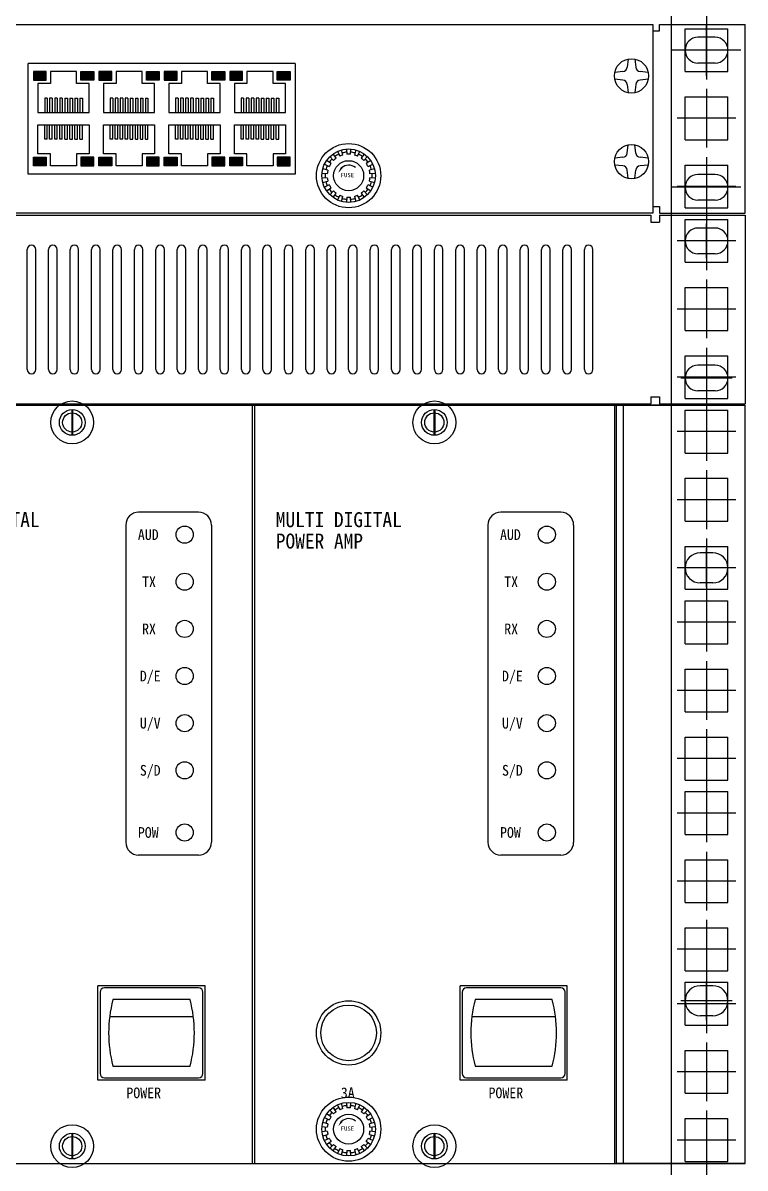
# Model space of a CAD drawing. Header units: millimetres. Extents: x 0 to 841, y 0 to 594.
# Drawn here: x 445.92 to 454.35, y 163.58 to 176.94 of the extents above; entities that cross this region are included whole.
import ezdxf
from ezdxf.enums import TextEntityAlignment as Align

# ---------------------------------------------------------------- set-up
doc = ezdxf.new("R2010")
doc.units = ezdxf.units.MM
doc.header["$LTSCALE"] = 10
doc.layers.add('LINE06', color=9, linetype='Continuous')
doc.styles.add('F1', font='GulimChe.ttf', dxfattribs={"height": 2})
doc.styles.get("Standard").update_dxf_attribs({"font": 'GulimChe.ttf'})

# ---------------------------------------------------------------- blocks, each defined once
blk = doc.blocks.new('FUSE')
for p, q in [((-197.43, 1363.48), (-196.55, 1362.59)), ((-195.94, 1363.11), (-196.66, 1364.13)), ((-195.64, 1364.72), (-195.12, 1363.58)), ((-194.37, 1363.85), (-194.7, 1365.06)), ((-193.54, 1365.26), (-193.44, 1364.02)), ((-192.64, 1364.02), (-192.54, 1365.26)), ((-191.38, 1365.06), (-191.71, 1363.85)), ((-190.96, 1363.58), (-190.44, 1364.72)), ((-189.42, 1364.13), (-190.14, 1363.11)), ((-189.53, 1362.59), (-188.65, 1363.48)), ((-197.88, 1360.29), (-199.09, 1360.61)), ((-198.68, 1361.72), (-197.55, 1361.18)), ((-197.15, 1361.87), (-198.18, 1362.58)), ((-187.89, 1362.58), (-188.92, 1361.87)), ((-188.52, 1361.18), (-187.39, 1361.72)), ((-186.99, 1360.61), (-188.2, 1360.29)), ((-199.26, 1359.62), (-198.02, 1359.51)), ((-198.02, 1358.56), (-199.26, 1358.44)), ((-199.09, 1357.46), (-197.88, 1357.77)), ((-188.2, 1357.77), (-186.99, 1357.46)), ((-188.06, 1359.51), (-186.82, 1359.62)), ((-186.82, 1358.44), (-188.06, 1358.56)), ((-197.55, 1356.89), (-198.68, 1356.35)), ((-198.18, 1355.49), (-197.15, 1356.2)), ((-196.55, 1355.47), (-197.43, 1354.58)), ((-196.66, 1353.94), (-195.94, 1354.96)), ((-190.14, 1354.96), (-189.42, 1353.94)), ((-188.65, 1354.58), (-189.53, 1355.47)), ((-188.92, 1356.2), (-187.89, 1355.49)), ((-187.39, 1356.35), (-188.52, 1356.89)), ((-195.12, 1354.49), (-195.64, 1353.35)), ((-194.7, 1353.01), (-194.37, 1354.21)), ((-193.44, 1354.05), (-193.54, 1352.8)), ((-192.54, 1352.8), (-192.64, 1354.05)), ((-191.71, 1354.21), (-191.38, 1353.01)), ((-190.44, 1353.35), (-190.96, 1354.49))]:
    blk.add_line(p, q)
for radius in [7.5, 6.25, 3.5]:
    blk.add_circle((-193.04, 1359.03), radius)
for radius, start, end in [(5.5, 134.5886, 145.4114), (5, 125.4114, 134.5886), (5.5, 114.5886, 125.4114), (5, 105.4114, 114.5886), (5.5, 94.5886, 105.4114), (5, 85.4114, 94.5886), (5.5, 74.5886, 85.4114), (5, 65.4114, 74.5886), (5.5, 54.5886, 65.4114), (5, 45.4114, 54.5886), (5.5, 34.5886, 45.4114), (5.5, 154.5886, 165.4114), (5, 165.4114, 174.5886), (5, 145.4114, 154.5886), (2.46, 49.7515, 132.9205), (5, 25.4114, 34.5886), (5, 5.4114, 14.5886), (5.5, 14.5886, 25.4114), (5.5, 174.5886, 185.4114), (5.5, 194.5886, 205.4114), (5, 185.4114, 194.5886), (5, 345.4114, 354.5886), (5.5, 334.5886, 345.4114), (5.5, 354.5886, 5.4114), (5.5, 214.5886, 225.4114), (5, 205.4114, 214.5886), (5, 225.4114, 234.5886), (5, 305.4114, 314.5886), (5.5, 314.5886, 325.4114), (5, 325.4114, 334.5886), (5.5, 234.5886, 245.4114), (5, 245.4114, 254.5886), (5.5, 254.5886, 265.4114), (5, 265.4114, 274.5886), (5.5, 274.5886, 285.4114), (5, 285.4114, 294.5886), (5.5, 294.5886, 305.4114)]:
    blk.add_arc((-193.04, 1359.03), radius, start, end)
blk.add_solid([(-194.43, 1360.77), (-194.84, 1361.05), (-195.49, 1359.67)])
at = {"style": 'F1'}
blk.add_text('FUSE', height=1, dxfattribs=at).set_placement((-194.89, 1358.67))
blk = doc.blocks.new('sw-05')
at = {"color": 7}
for p, q in [((-12, 9.5), (-12, -9.5)), ((11, 10.5), (-11, 10.5)), ((12, -9.5), (12, 9.5)), ((9, 7.75), (-9, 7.75)), ((9.77, 3.75), (-9.77, 3.75)), ((-9, -7.75), (9, -7.75)), ((-11, -10.5), (11, -10.5))]:
    blk.add_line(p, q, dxfattribs=at)
for centre, radius, start, end in [((-11, 9.5), 1, 90, 180), ((11, 9.5), 1, 0, 90), ((20.53, 0), 30.53, 165.2952, 194.7048), ((-20.53, 0), 30.53, 345.2952, 14.7048), ((-11, -9.5), 1, 180, 270), ((11, -9.5), 1, 270, 0)]:
    blk.add_arc(centre, radius, start, end, dxfattribs=at)

msp = doc.modelspace()

# ---------------------------------------------------------------- hatches: boundary and pattern name
at = {"layer": 'LINE06'}
for points in [[(446.049, 176.363), (446.049, 176.273), (446.189, 176.273), (446.189, 176.363)], [(446.604, 176.363), (446.604, 176.273), (446.744, 176.273), (446.744, 176.363)], [(446.813, 176.363), (446.813, 176.273), (446.953, 176.273), (446.953, 176.363)], [(447.368, 176.363), (447.368, 176.273), (447.508, 176.273), (447.508, 176.363)], [(447.576, 176.363), (447.576, 176.273), (447.716, 176.273), (447.716, 176.363)], [(448.131, 176.363), (448.131, 176.273), (448.271, 176.273), (448.271, 176.363)], [(448.34, 176.363), (448.34, 176.273), (448.48, 176.273), (448.48, 176.363)], [(448.895, 176.363), (448.895, 176.273), (449.035, 176.273), (449.035, 176.363)], [(446.189, 175.274), (446.189, 175.364), (446.049, 175.364), (446.049, 175.274)], [(446.744, 175.274), (446.744, 175.364), (446.604, 175.364), (446.604, 175.274)], [(446.953, 175.274), (446.953, 175.364), (446.813, 175.364), (446.813, 175.274)], [(447.508, 175.274), (447.508, 175.364), (447.368, 175.364), (447.368, 175.274)], [(447.716, 175.274), (447.716, 175.364), (447.576, 175.364), (447.576, 175.274)], [(448.271, 175.274), (448.271, 175.364), (448.131, 175.364), (448.131, 175.274)], [(448.48, 175.274), (448.48, 175.364), (448.34, 175.364), (448.34, 175.274)], [(449.035, 175.274), (449.035, 175.364), (448.895, 175.364), (448.895, 175.274)]]:
    msp.add_hatch(color=256, dxfattribs=at).paths.add_polyline_path(points)

# ---------------------------------------------------------------- linework, layer by layer
at = {"color": 7, "lineweight": 30}
for p, q in [((447.972, 171.228), (447.272, 171.228)), ((452.197, 171.228), (451.497, 171.228)), ((448.122, 171.078), (448.122, 167.378)), ((452.347, 171.078), (452.347, 167.378)), ((447.972, 167.228), (447.272, 167.228)), ((452.197, 167.228), (451.497, 167.228))]:
    msp.add_line(p, q, dxfattribs=at)
at = {"color": 7}
for p, q in [((447.122, 171.078), (447.122, 167.378)), ((451.347, 171.078), (451.347, 167.378))]:
    msp.add_line(p, q, dxfattribs=at)
for centre, start, end in [((447.272, 171.078), 90, 180), ((451.497, 171.078), 90, 180), ((447.272, 167.378), 180, 270), ((451.497, 167.378), 180, 270)]:
    msp.add_arc(centre, 0.15, start, end, dxfattribs=at)
at = {"color": 7, "lineweight": 30}
for centre, start, end in [((447.972, 171.078), 0, 90), ((452.197, 171.078), 0, 90), ((447.972, 167.378), 270, 0), ((452.197, 167.378), 270, 0)]:
    msp.add_arc(centre, 0.15, start, end, dxfattribs=at)
at = {"layer": 'LINE06'}
for p, q in [((453.489, 130.211), (453.489, 223.661)), ((453.897, 177.596), (453.897, 176.911)), ((453.347, 176.918), (454.347, 176.918)), ((453.347, 176.843), (453.347, 176.918)), ((453.897, 176.961), (453.897, 176.276)), ((453.897, 176.318), (453.897, 176.918)), ((454.347, 174.718), (454.347, 176.918)), ((453.272, 176.843), (453.347, 176.843)), ((453.647, 176.368), (453.647, 176.868)), ((453.647, 176.868), (454.147, 176.868)), ((453.997, 176.768), (453.797, 176.768)), ((454.147, 176.368), (454.147, 176.868)), ((452.982, 176.512), (452.972, 176.418)), ((453.062, 176.512), (453.072, 176.418)), ((454.297, 176.618), (453.497, 176.618)), ((454.239, 176.618), (453.555, 176.618)), ((449.099, 176.463), (445.985, 176.463)), ((445.985, 175.173), (445.985, 176.463)), ((446.044, 176.368), (446.044, 176.268)), ((446.194, 176.368), (446.044, 176.368)), ((446.049, 176.363), (446.049, 176.273)), ((446.189, 176.363), (446.049, 176.363)), ((446.189, 176.273), (446.189, 176.363)), ((446.194, 176.268), (446.194, 176.368)), ((446.549, 176.368), (446.244, 176.368)), ((446.244, 176.368), (446.244, 176.229)), ((446.549, 176.229), (446.549, 176.368)), ((446.599, 176.368), (446.749, 176.368)), ((446.599, 176.268), (446.599, 176.368)), ((446.604, 176.363), (446.744, 176.363)), ((446.604, 176.273), (446.604, 176.363)), ((446.744, 176.363), (446.744, 176.273)), ((446.749, 176.368), (446.749, 176.268)), ((446.808, 176.368), (446.808, 176.268)), ((446.958, 176.368), (446.808, 176.368)), ((446.813, 176.363), (446.813, 176.273)), ((446.953, 176.363), (446.813, 176.363)), ((446.953, 176.273), (446.953, 176.363)), ((446.958, 176.268), (446.958, 176.368)), ((447.313, 176.368), (447.008, 176.368)), ((447.008, 176.368), (447.008, 176.229)), ((447.313, 176.229), (447.313, 176.368)), ((447.363, 176.368), (447.513, 176.368)), ((447.363, 176.268), (447.363, 176.368)), ((447.368, 176.363), (447.508, 176.363)), ((447.368, 176.273), (447.368, 176.363)), ((447.508, 176.363), (447.508, 176.273)), ((447.513, 176.368), (447.513, 176.268)), ((447.571, 176.368), (447.571, 176.268)), ((447.721, 176.368), (447.571, 176.368)), ((447.576, 176.363), (447.576, 176.273)), ((447.716, 176.363), (447.576, 176.363)), ((447.716, 176.273), (447.716, 176.363)), ((447.721, 176.268), (447.721, 176.368)), ((448.076, 176.368), (447.771, 176.368)), ((447.771, 176.368), (447.771, 176.229)), ((448.076, 176.229), (448.076, 176.368)), ((448.126, 176.368), (448.276, 176.368)), ((448.126, 176.268), (448.126, 176.368)), ((448.131, 176.363), (448.271, 176.363)), ((448.131, 176.273), (448.131, 176.363)), ((448.271, 176.363), (448.271, 176.273)), ((448.276, 176.368), (448.276, 176.268)), ((448.335, 176.368), (448.335, 176.268)), ((448.485, 176.368), (448.335, 176.368)), ((448.34, 176.363), (448.34, 176.273)), ((448.48, 176.363), (448.34, 176.363)), ((448.48, 176.273), (448.48, 176.363)), ((448.485, 176.268), (448.485, 176.368)), ((448.84, 176.368), (448.535, 176.368)), ((448.535, 176.368), (448.535, 176.229)), ((448.84, 176.229), (448.84, 176.368)), ((448.89, 176.368), (449.04, 176.368)), ((448.89, 176.268), (448.89, 176.368)), ((448.895, 176.363), (449.035, 176.363)), ((448.895, 176.273), (448.895, 176.363)), ((449.035, 176.363), (449.035, 176.273)), ((449.04, 176.368), (449.04, 176.268)), ((449.099, 176.463), (449.099, 175.173)), ((452.922, 176.368), (452.828, 176.358)), ((453.216, 176.358), (453.122, 176.368)), ((453.647, 176.368), (454.147, 176.368)), ((453.997, 176.468), (453.797, 176.468)), ((446.044, 176.268), (446.194, 176.268)), ((446.049, 176.273), (446.189, 176.273)), ((446.098, 176.229), (446.098, 175.889)), ((446.244, 176.229), (446.098, 176.229)), ((446.694, 176.229), (446.549, 176.229)), ((446.749, 176.268), (446.599, 176.268)), ((446.744, 176.273), (446.604, 176.273)), ((446.694, 175.889), (446.694, 176.229)), ((446.808, 176.268), (446.958, 176.268)), ((446.813, 176.273), (446.953, 176.273)), ((446.862, 176.229), (446.862, 175.889)), ((447.008, 176.229), (446.862, 176.229)), ((447.458, 176.229), (447.313, 176.229)), ((447.513, 176.268), (447.363, 176.268)), ((447.508, 176.273), (447.368, 176.273)), ((447.458, 175.889), (447.458, 176.229)), ((447.571, 176.268), (447.721, 176.268)), ((447.576, 176.273), (447.716, 176.273)), ((447.626, 176.229), (447.626, 175.889)), ((447.771, 176.229), (447.626, 176.229)), ((448.222, 176.229), (448.076, 176.229)), ((448.276, 176.268), (448.126, 176.268)), ((448.271, 176.273), (448.131, 176.273)), ((448.222, 175.889), (448.222, 176.229)), ((448.335, 176.268), (448.485, 176.268)), ((448.34, 176.273), (448.48, 176.273)), ((448.39, 176.229), (448.39, 175.889)), ((448.535, 176.229), (448.39, 176.229)), ((448.986, 176.229), (448.84, 176.229)), ((449.04, 176.268), (448.89, 176.268)), ((449.035, 176.273), (448.895, 176.273)), ((448.986, 175.889), (448.986, 176.229)), ((452.922, 176.268), (452.828, 176.278)), ((453.216, 176.278), (453.122, 176.268)), ((452.972, 176.218), (452.982, 176.125)), ((453.072, 176.218), (453.062, 176.125)), ((453.897, 176.166), (453.897, 175.481)), ((446.206, 176.059), (446.176, 176.059)), ((446.176, 176.059), (446.176, 175.889)), ((446.206, 176.059), (446.206, 175.889)), ((446.234, 176.059), (446.234, 175.889)), ((446.264, 176.059), (446.234, 176.059)), ((446.264, 176.059), (446.264, 175.889)), ((446.293, 176.059), (446.293, 175.889)), ((446.323, 176.059), (446.293, 176.059)), ((446.323, 176.059), (446.323, 175.889)), ((446.351, 176.059), (446.351, 175.889)), ((446.381, 176.059), (446.351, 176.059)), ((446.381, 176.059), (446.381, 175.889)), ((446.411, 176.059), (446.441, 176.059)), ((446.411, 176.059), (446.411, 175.889)), ((446.441, 176.059), (446.441, 175.889)), ((446.47, 176.059), (446.47, 175.889)), ((446.47, 176.059), (446.5, 176.059)), ((446.5, 176.059), (446.5, 175.889)), ((446.528, 176.059), (446.528, 175.889)), ((446.528, 176.059), (446.558, 176.059)), ((446.558, 176.059), (446.558, 175.889)), ((446.587, 176.059), (446.617, 176.059)), ((446.587, 176.059), (446.587, 175.889)), ((446.617, 176.059), (446.617, 175.889)), ((446.97, 176.059), (446.94, 176.059)), ((446.94, 176.059), (446.94, 175.889)), ((446.97, 176.059), (446.97, 175.889)), ((446.998, 176.059), (446.998, 175.889)), ((447.028, 176.059), (446.998, 176.059)), ((447.028, 176.059), (447.028, 175.889)), ((447.057, 176.059), (447.057, 175.889)), ((447.087, 176.059), (447.057, 176.059)), ((447.087, 176.059), (447.087, 175.889)), ((447.115, 176.059), (447.115, 175.889)), ((447.145, 176.059), (447.115, 176.059)), ((447.145, 176.059), (447.145, 175.889)), ((447.175, 176.059), (447.205, 176.059)), ((447.175, 176.059), (447.175, 175.889)), ((447.205, 176.059), (447.205, 175.889)), ((447.234, 176.059), (447.234, 175.889)), ((447.234, 176.059), (447.264, 176.059)), ((447.264, 176.059), (447.264, 175.889)), ((447.292, 176.059), (447.292, 175.889)), ((447.292, 176.059), (447.322, 176.059)), ((447.322, 176.059), (447.322, 175.889)), ((447.351, 176.059), (447.381, 176.059)), ((447.351, 176.059), (447.351, 175.889)), ((447.381, 176.059), (447.381, 175.889)), ((447.733, 176.059), (447.703, 176.059)), ((447.703, 176.059), (447.703, 175.889)), ((447.733, 176.059), (447.733, 175.889)), ((447.762, 176.059), (447.762, 175.889)), ((447.792, 176.059), (447.762, 176.059)), ((447.792, 176.059), (447.792, 175.889)), ((447.82, 176.059), (447.82, 175.889)), ((447.85, 176.059), (447.82, 176.059)), ((447.85, 176.059), (447.85, 175.889)), ((447.879, 176.059), (447.879, 175.889)), ((447.909, 176.059), (447.879, 176.059)), ((447.909, 176.059), (447.909, 175.889)), ((447.939, 176.059), (447.969, 176.059)), ((447.939, 176.059), (447.939, 175.889)), ((447.969, 176.059), (447.969, 175.889)), ((447.997, 176.059), (447.997, 175.889)), ((447.997, 176.059), (448.027, 176.059)), ((448.027, 176.059), (448.027, 175.889)), ((448.056, 176.059), (448.056, 175.889)), ((448.056, 176.059), (448.086, 176.059)), ((448.086, 176.059), (448.086, 175.889)), ((448.114, 176.059), (448.144, 176.059)), ((448.114, 176.059), (448.114, 175.889)), ((448.144, 176.059), (448.144, 175.889)), ((448.497, 176.059), (448.467, 176.059)), ((448.467, 176.059), (448.467, 175.889)), ((448.497, 176.059), (448.497, 175.889)), ((448.526, 176.059), (448.526, 175.889)), ((448.556, 176.059), (448.526, 176.059)), ((448.556, 176.059), (448.556, 175.889)), ((448.584, 176.059), (448.584, 175.889)), ((448.614, 176.059), (448.584, 176.059)), ((448.614, 176.059), (448.614, 175.889)), ((448.643, 176.059), (448.643, 175.889)), ((448.673, 176.059), (448.643, 176.059)), ((448.673, 176.059), (448.673, 175.889)), ((448.703, 176.059), (448.733, 176.059)), ((448.703, 176.059), (448.703, 175.889)), ((448.733, 176.059), (448.733, 175.889)), ((448.761, 176.059), (448.761, 175.889)), ((448.761, 176.059), (448.791, 176.059)), ((448.791, 176.059), (448.791, 175.889)), ((448.82, 176.059), (448.82, 175.889)), ((448.82, 176.059), (448.85, 176.059)), ((448.85, 176.059), (448.85, 175.889)), ((448.878, 176.059), (448.908, 176.059)), ((448.878, 176.059), (448.878, 175.889)), ((448.908, 176.059), (448.908, 175.889)), ((453.647, 175.573), (453.647, 176.073)), ((453.647, 176.073), (454.147, 176.073)), ((454.147, 175.573), (454.147, 176.073)), ((446.098, 175.889), (446.694, 175.889)), ((446.862, 175.889), (447.458, 175.889)), ((447.626, 175.889), (448.222, 175.889)), ((448.39, 175.889), (448.986, 175.889)), ((446.098, 175.748), (446.694, 175.748)), ((446.098, 175.407), (446.098, 175.748)), ((446.176, 175.578), (446.176, 175.748)), ((446.206, 175.578), (446.206, 175.748)), ((446.234, 175.578), (446.234, 175.748)), ((446.264, 175.578), (446.264, 175.748)), ((446.293, 175.578), (446.293, 175.748)), ((446.323, 175.578), (446.323, 175.748)), ((446.351, 175.578), (446.351, 175.748)), ((446.381, 175.578), (446.381, 175.748)), ((446.411, 175.578), (446.411, 175.748)), ((446.441, 175.578), (446.441, 175.748)), ((446.47, 175.578), (446.47, 175.748)), ((446.5, 175.578), (446.5, 175.748)), ((446.528, 175.578), (446.528, 175.748)), ((446.558, 175.578), (446.558, 175.748)), ((446.587, 175.578), (446.587, 175.748)), ((446.617, 175.578), (446.617, 175.748)), ((446.694, 175.748), (446.694, 175.407)), ((446.862, 175.748), (447.458, 175.748)), ((446.862, 175.407), (446.862, 175.748)), ((446.94, 175.578), (446.94, 175.748)), ((446.97, 175.578), (446.97, 175.748)), ((446.998, 175.578), (446.998, 175.748)), ((447.028, 175.578), (447.028, 175.748)), ((447.057, 175.578), (447.057, 175.748)), ((447.087, 175.578), (447.087, 175.748)), ((447.115, 175.578), (447.115, 175.748)), ((447.145, 175.578), (447.145, 175.748)), ((447.175, 175.578), (447.175, 175.748)), ((447.205, 175.578), (447.205, 175.748)), ((447.234, 175.578), (447.234, 175.748)), ((447.264, 175.578), (447.264, 175.748)), ((447.292, 175.578), (447.292, 175.748)), ((447.322, 175.578), (447.322, 175.748)), ((447.351, 175.578), (447.351, 175.748)), ((447.381, 175.578), (447.381, 175.748)), ((447.458, 175.748), (447.458, 175.407)), ((447.626, 175.748), (448.222, 175.748)), ((447.626, 175.407), (447.626, 175.748)), ((447.703, 175.578), (447.703, 175.748)), ((447.733, 175.578), (447.733, 175.748)), ((447.762, 175.578), (447.762, 175.748)), ((447.792, 175.578), (447.792, 175.748)), ((447.82, 175.578), (447.82, 175.748)), ((447.85, 175.578), (447.85, 175.748)), ((447.879, 175.578), (447.879, 175.748)), ((447.909, 175.578), (447.909, 175.748)), ((447.939, 175.578), (447.939, 175.748)), ((447.969, 175.578), (447.969, 175.748)), ((447.997, 175.578), (447.997, 175.748)), ((448.027, 175.578), (448.027, 175.748)), ((448.056, 175.578), (448.056, 175.748)), ((448.086, 175.578), (448.086, 175.748)), ((448.114, 175.578), (448.114, 175.748)), ((448.144, 175.578), (448.144, 175.748)), ((448.222, 175.748), (448.222, 175.407)), ((448.39, 175.748), (448.986, 175.748)), ((448.39, 175.407), (448.39, 175.748)), ((448.467, 175.578), (448.467, 175.748)), ((448.497, 175.578), (448.497, 175.748)), ((448.526, 175.578), (448.526, 175.748)), ((448.556, 175.578), (448.556, 175.748)), ((448.584, 175.578), (448.584, 175.748)), ((448.614, 175.578), (448.614, 175.748)), ((448.643, 175.578), (448.643, 175.748)), ((448.673, 175.578), (448.673, 175.748)), ((448.703, 175.578), (448.703, 175.748)), ((448.733, 175.578), (448.733, 175.748)), ((448.761, 175.578), (448.761, 175.748)), ((448.791, 175.578), (448.791, 175.748)), ((448.82, 175.578), (448.82, 175.748)), ((448.85, 175.578), (448.85, 175.748)), ((448.878, 175.578), (448.878, 175.748)), ((448.908, 175.578), (448.908, 175.748)), ((448.986, 175.748), (448.986, 175.407)), ((454.239, 175.823), (453.555, 175.823)), ((446.206, 175.578), (446.176, 175.578)), ((446.264, 175.578), (446.234, 175.578)), ((446.323, 175.578), (446.293, 175.578)), ((446.381, 175.578), (446.351, 175.578)), ((446.411, 175.578), (446.441, 175.578)), ((446.47, 175.578), (446.5, 175.578)), ((446.528, 175.578), (446.558, 175.578)), ((446.587, 175.578), (446.617, 175.578)), ((446.97, 175.578), (446.94, 175.578)), ((447.028, 175.578), (446.998, 175.578)), ((447.087, 175.578), (447.057, 175.578)), ((447.145, 175.578), (447.115, 175.578)), ((447.175, 175.578), (447.205, 175.578)), ((447.234, 175.578), (447.264, 175.578)), ((447.292, 175.578), (447.322, 175.578)), ((447.351, 175.578), (447.381, 175.578)), ((447.733, 175.578), (447.703, 175.578)), ((447.792, 175.578), (447.762, 175.578)), ((447.85, 175.578), (447.82, 175.578)), ((447.909, 175.578), (447.879, 175.578)), ((447.939, 175.578), (447.969, 175.578)), ((447.997, 175.578), (448.027, 175.578)), ((448.056, 175.578), (448.086, 175.578)), ((448.114, 175.578), (448.144, 175.578)), ((448.497, 175.578), (448.467, 175.578)), ((448.556, 175.578), (448.526, 175.578)), ((448.614, 175.578), (448.584, 175.578)), ((448.673, 175.578), (448.643, 175.578)), ((448.703, 175.578), (448.733, 175.578)), ((448.761, 175.578), (448.791, 175.578)), ((448.82, 175.578), (448.85, 175.578)), ((448.878, 175.578), (448.908, 175.578)), ((453.647, 175.573), (454.147, 175.573)), ((452.972, 175.418), (452.982, 175.512)), ((453.072, 175.418), (453.062, 175.512)), ((446.044, 175.269), (446.044, 175.369)), ((446.044, 175.369), (446.194, 175.369)), ((446.049, 175.274), (446.049, 175.364)), ((446.049, 175.364), (446.189, 175.364)), ((446.244, 175.407), (446.098, 175.407)), ((446.189, 175.364), (446.189, 175.274)), ((446.194, 175.369), (446.194, 175.269)), ((446.244, 175.269), (446.244, 175.407)), ((446.694, 175.407), (446.549, 175.407)), ((446.549, 175.407), (446.549, 175.269)), ((446.599, 175.369), (446.599, 175.269)), ((446.749, 175.369), (446.599, 175.369)), ((446.604, 175.364), (446.604, 175.274)), ((446.744, 175.364), (446.604, 175.364)), ((446.744, 175.274), (446.744, 175.364)), ((446.749, 175.269), (446.749, 175.369)), ((446.808, 175.269), (446.808, 175.369)), ((446.808, 175.369), (446.958, 175.369)), ((446.813, 175.274), (446.813, 175.364)), ((446.813, 175.364), (446.953, 175.364)), ((447.008, 175.407), (446.862, 175.407)), ((446.953, 175.364), (446.953, 175.274)), ((446.958, 175.369), (446.958, 175.269)), ((447.008, 175.269), (447.008, 175.407)), ((447.458, 175.407), (447.313, 175.407)), ((447.313, 175.407), (447.313, 175.269)), ((447.363, 175.369), (447.363, 175.269)), ((447.513, 175.369), (447.363, 175.369)), ((447.368, 175.364), (447.368, 175.274)), ((447.508, 175.364), (447.368, 175.364)), ((447.508, 175.274), (447.508, 175.364)), ((447.513, 175.269), (447.513, 175.369)), ((447.571, 175.269), (447.571, 175.369)), ((447.571, 175.369), (447.721, 175.369)), ((447.576, 175.274), (447.576, 175.364)), ((447.576, 175.364), (447.716, 175.364)), ((447.771, 175.407), (447.626, 175.407)), ((447.716, 175.364), (447.716, 175.274)), ((447.721, 175.369), (447.721, 175.269)), ((447.771, 175.269), (447.771, 175.407)), ((448.222, 175.407), (448.076, 175.407)), ((448.076, 175.407), (448.076, 175.269)), ((448.126, 175.369), (448.126, 175.269)), ((448.276, 175.369), (448.126, 175.369)), ((448.131, 175.364), (448.131, 175.274)), ((448.271, 175.364), (448.131, 175.364)), ((448.271, 175.274), (448.271, 175.364)), ((448.276, 175.269), (448.276, 175.369)), ((448.335, 175.269), (448.335, 175.369)), ((448.335, 175.369), (448.485, 175.369)), ((448.34, 175.274), (448.34, 175.364)), ((448.34, 175.364), (448.48, 175.364)), ((448.535, 175.407), (448.39, 175.407)), ((448.48, 175.364), (448.48, 175.274)), ((448.485, 175.369), (448.485, 175.269)), ((448.535, 175.269), (448.535, 175.407)), ((448.986, 175.407), (448.84, 175.407)), ((448.84, 175.407), (448.84, 175.269)), ((448.89, 175.369), (448.89, 175.269)), ((449.04, 175.369), (448.89, 175.369)), ((448.895, 175.364), (448.895, 175.274)), ((449.035, 175.364), (448.895, 175.364)), ((449.035, 175.274), (449.035, 175.364)), ((449.04, 175.269), (449.04, 175.369)), ((452.922, 175.368), (452.828, 175.358)), ((453.216, 175.358), (453.122, 175.368)), ((453.897, 175.371), (453.897, 174.686)), ((453.897, 175.318), (453.897, 174.718)), ((449.099, 175.173), (445.985, 175.173)), ((446.194, 175.269), (446.044, 175.269)), ((446.189, 175.274), (446.049, 175.274)), ((446.549, 175.269), (446.244, 175.269)), ((446.599, 175.269), (446.749, 175.269)), ((446.604, 175.274), (446.744, 175.274)), ((446.958, 175.269), (446.808, 175.269)), ((446.953, 175.274), (446.813, 175.274)), ((447.313, 175.269), (447.008, 175.269)), ((447.363, 175.269), (447.513, 175.269)), ((447.368, 175.274), (447.508, 175.274)), ((447.721, 175.269), (447.571, 175.269)), ((447.716, 175.274), (447.576, 175.274)), ((448.076, 175.269), (447.771, 175.269)), ((448.126, 175.269), (448.276, 175.269)), ((448.131, 175.274), (448.271, 175.274)), ((448.485, 175.269), (448.335, 175.269)), ((448.48, 175.274), (448.34, 175.274)), ((448.84, 175.269), (448.535, 175.269)), ((448.89, 175.269), (449.04, 175.269)), ((448.895, 175.274), (449.035, 175.274)), ((452.922, 175.268), (452.828, 175.278)), ((452.982, 175.125), (452.972, 175.218)), ((453.062, 175.125), (453.072, 175.218)), ((453.216, 175.278), (453.122, 175.268)), ((453.647, 174.778), (453.647, 175.278)), ((453.647, 175.278), (454.147, 175.278)), ((453.997, 175.168), (453.797, 175.168)), ((454.147, 174.778), (454.147, 175.278)), ((454.239, 175.028), (453.555, 175.028)), ((454.297, 175.018), (453.497, 175.018)), ((453.272, 174.793), (453.347, 174.793)), ((453.347, 174.793), (453.347, 174.718)), ((453.647, 174.778), (454.147, 174.778)), ((453.997, 174.868), (453.797, 174.868)), ((431.297, 174.693), (453.247, 174.693)), ((453.247, 174.693), (453.247, 174.613)), ((453.347, 174.718), (454.347, 174.718)), ((453.347, 174.693), (453.347, 174.613)), ((453.347, 174.693), (454.347, 174.693)), ((453.647, 174.143), (453.647, 174.643)), ((453.647, 174.643), (454.147, 174.643)), ((453.897, 174.736), (453.897, 174.051)), ((454.147, 174.143), (454.147, 174.643)), ((454.347, 174.693), (454.347, 172.493)), ((453.247, 174.613), (453.347, 174.613)), ((453.997, 174.543), (453.797, 174.543)), ((453.897, 174.193), (453.897, 174.593)), ((454.239, 174.393), (453.555, 174.393)), ((454.197, 174.393), (453.597, 174.393)), ((445.972, 172.893), (445.972, 174.293)), ((446.072, 172.893), (446.072, 174.293)), ((446.222, 172.893), (446.222, 174.293)), ((446.322, 172.893), (446.322, 174.293)), ((446.472, 172.893), (446.472, 174.293)), ((446.572, 172.893), (446.572, 174.293)), ((446.722, 172.893), (446.722, 174.293)), ((446.822, 172.893), (446.822, 174.293)), ((446.972, 172.893), (446.972, 174.293)), ((447.072, 172.893), (447.072, 174.293)), ((447.222, 172.893), (447.222, 174.293)), ((447.322, 172.893), (447.322, 174.293)), ((447.472, 172.893), (447.472, 174.293)), ((447.572, 172.893), (447.572, 174.293)), ((447.722, 172.893), (447.722, 174.293)), ((447.822, 172.893), (447.822, 174.293)), ((447.972, 172.893), (447.972, 174.293)), ((448.072, 172.893), (448.072, 174.293)), ((448.222, 172.893), (448.222, 174.293)), ((448.322, 172.893), (448.322, 174.293)), ((448.472, 172.893), (448.472, 174.293)), ((448.572, 172.893), (448.572, 174.293)), ((448.722, 172.893), (448.722, 174.293)), ((448.822, 172.893), (448.822, 174.293)), ((448.972, 172.893), (448.972, 174.293)), ((449.072, 172.893), (449.072, 174.293)), ((449.222, 172.893), (449.222, 174.293)), ((449.322, 172.893), (449.322, 174.293)), ((449.472, 172.893), (449.472, 174.293)), ((449.572, 172.893), (449.572, 174.293)), ((449.722, 172.893), (449.722, 174.293)), ((449.822, 172.893), (449.822, 174.293)), ((449.972, 172.893), (449.972, 174.293)), ((450.072, 172.893), (450.072, 174.293)), ((450.222, 172.893), (450.222, 174.293)), ((450.322, 172.893), (450.322, 174.293)), ((450.472, 172.893), (450.472, 174.293)), ((450.572, 172.893), (450.572, 174.293)), ((450.722, 172.893), (450.722, 174.293)), ((450.822, 172.893), (450.822, 174.293)), ((450.972, 172.893), (450.972, 174.293)), ((451.072, 172.893), (451.072, 174.293)), ((451.222, 172.893), (451.222, 174.293)), ((451.322, 172.893), (451.322, 174.293)), ((451.472, 172.893), (451.472, 174.293)), ((451.572, 172.893), (451.572, 174.293)), ((451.722, 172.893), (451.722, 174.293)), ((451.822, 172.893), (451.822, 174.293)), ((451.972, 172.893), (451.972, 174.293)), ((452.072, 172.893), (452.072, 174.293)), ((452.222, 172.893), (452.222, 174.293)), ((452.322, 172.893), (452.322, 174.293)), ((452.472, 172.893), (452.472, 174.293)), ((452.572, 172.893), (452.572, 174.293)), ((453.997, 174.243), (453.797, 174.243)), ((453.647, 174.143), (454.147, 174.143)), ((453.647, 173.348), (453.647, 173.848)), ((453.647, 173.848), (454.147, 173.848)), ((453.897, 173.941), (453.897, 173.256)), ((454.147, 173.348), (454.147, 173.848)), ((454.239, 173.598), (453.555, 173.598)), ((453.647, 173.348), (454.147, 173.348)), ((453.647, 172.553), (453.647, 173.053)), ((453.647, 173.053), (454.147, 173.053)), ((453.897, 173.146), (453.897, 172.461)), ((454.147, 172.553), (454.147, 173.053)), ((453.997, 172.943), (453.797, 172.943)), ((453.897, 172.993), (453.897, 172.593)), ((454.239, 172.803), (453.555, 172.803)), ((454.197, 172.793), (453.597, 172.793)), ((453.997, 172.643), (453.797, 172.643)), ((431.297, 172.493), (453.247, 172.493)), ((453.247, 172.573), (453.247, 172.493)), ((453.247, 172.573), (453.347, 172.573)), ((453.347, 172.573), (453.347, 172.493)), ((453.347, 172.493), (454.347, 172.493)), ((453.647, 172.553), (454.147, 172.553)), ((453.897, 172.511), (453.897, 171.826)), ((430.197, 172.478), (454.347, 172.478)), ((444.397, 172.478), (448.597, 172.478)), ((444.397, 172.478), (448.597, 172.478)), ((446.492, 172.425), (446.492, 172.125)), ((446.497, 172.478), (448.597, 172.478)), ((446.497, 172.478), (448.597, 172.478)), ((446.502, 172.425), (446.502, 172.125)), ((448.597, 172.478), (448.597, 163.628)), ((448.597, 172.478), (448.597, 163.628)), ((448.622, 172.478), (452.822, 172.478)), ((448.622, 172.478), (448.622, 163.628)), ((448.622, 172.478), (452.822, 172.478)), ((448.622, 172.478), (448.622, 163.628)), ((450.717, 172.425), (450.717, 172.125)), ((450.722, 172.478), (452.822, 172.478)), ((450.722, 172.478), (452.822, 172.478)), ((450.727, 172.425), (450.727, 172.125)), ((452.822, 172.478), (452.822, 163.628)), ((452.822, 172.478), (452.822, 163.628)), ((452.847, 163.628), (452.847, 172.478)), ((454.347, 172.478), (452.847, 172.478)), ((452.927, 163.628), (452.927, 172.478)), ((453.647, 171.918), (453.647, 172.418)), ((453.647, 172.418), (454.147, 172.418)), ((454.147, 171.918), (454.147, 172.418)), ((454.347, 163.628), (454.347, 172.478)), ((454.239, 172.168), (453.555, 172.168)), ((453.647, 171.918), (454.147, 171.918)), ((453.897, 171.716), (453.897, 171.031)), ((453.647, 171.123), (453.647, 171.623)), ((453.647, 171.623), (454.147, 171.623)), ((454.147, 171.123), (454.147, 171.623)), ((454.239, 171.373), (453.555, 171.373)), ((453.647, 171.123), (454.147, 171.123)), ((453.897, 170.921), (453.897, 170.236)), ((453.647, 170.328), (453.647, 170.828)), ((453.647, 170.828), (454.147, 170.828)), ((453.972, 170.753), (453.822, 170.753)), ((453.897, 170.353), (453.897, 170.803)), ((454.147, 170.328), (454.147, 170.828)), ((454.239, 170.578), (453.555, 170.578)), ((454.197, 170.578), (453.597, 170.578)), ((453.972, 170.403), (453.822, 170.403)), ((453.647, 170.328), (454.147, 170.328)), ((453.897, 170.286), (453.897, 169.601)), ((453.647, 169.693), (453.647, 170.193)), ((453.647, 170.193), (454.147, 170.193)), ((454.147, 169.693), (454.147, 170.193)), ((454.239, 169.943), (453.555, 169.943)), ((453.647, 169.693), (454.147, 169.693)), ((453.897, 169.491), (453.897, 168.806)), ((453.647, 168.898), (453.647, 169.398)), ((453.647, 169.398), (454.147, 169.398)), ((454.147, 168.898), (454.147, 169.398)), ((454.239, 169.148), (453.555, 169.148)), ((453.647, 168.898), (454.147, 168.898)), ((453.897, 168.696), (453.897, 168.011)), ((453.647, 168.103), (453.647, 168.603)), ((453.647, 168.603), (454.147, 168.603)), ((454.147, 168.103), (454.147, 168.603)), ((454.239, 168.353), (453.555, 168.353)), ((453.647, 168.103), (454.147, 168.103)), ((453.647, 167.468), (453.647, 167.968)), ((453.647, 167.968), (454.147, 167.968)), ((453.897, 168.061), (453.897, 167.376)), ((454.147, 167.468), (454.147, 167.968)), ((454.239, 167.718), (453.555, 167.718)), ((453.647, 167.468), (454.147, 167.468)), ((453.647, 166.673), (453.647, 167.173)), ((453.647, 167.173), (454.147, 167.173)), ((453.897, 167.266), (453.897, 166.581)), ((454.147, 166.673), (454.147, 167.173)), ((454.239, 166.923), (453.555, 166.923)), ((453.647, 166.673), (454.147, 166.673)), ((453.647, 165.878), (453.647, 166.378)), ((453.647, 166.378), (454.147, 166.378)), ((453.897, 166.471), (453.897, 165.786)), ((454.147, 165.878), (454.147, 166.378)), ((454.239, 166.128), (453.555, 166.128)), ((453.647, 165.878), (454.147, 165.878)), ((453.897, 165.836), (453.897, 165.151)), ((448.047, 165.703), (446.797, 165.703)), ((446.797, 164.603), (446.797, 165.703)), ((448.047, 165.703), (446.797, 165.703)), ((446.797, 164.603), (446.797, 165.703)), ((448.047, 165.703), (446.797, 165.703)), ((446.797, 164.603), (446.797, 165.703)), ((448.047, 165.703), (446.797, 165.703)), ((446.797, 164.603), (446.797, 165.703)), ((448.047, 164.603), (448.047, 165.703)), ((448.047, 164.603), (448.047, 165.703)), ((448.047, 164.603), (448.047, 165.703)), ((448.047, 164.603), (448.047, 165.703)), ((452.272, 165.703), (451.022, 165.703)), ((451.022, 164.603), (451.022, 165.703)), ((452.272, 165.703), (451.022, 165.703)), ((451.022, 164.603), (451.022, 165.703)), ((452.272, 165.703), (451.022, 165.703)), ((451.022, 164.603), (451.022, 165.703)), ((452.272, 165.703), (451.022, 165.703)), ((451.022, 164.603), (451.022, 165.703)), ((452.272, 164.603), (452.272, 165.703)), ((452.272, 164.603), (452.272, 165.703)), ((452.272, 164.603), (452.272, 165.703)), ((452.272, 164.603), (452.272, 165.703)), ((453.647, 165.243), (453.647, 165.743)), ((453.647, 165.743), (454.147, 165.743)), ((453.972, 165.703), (453.822, 165.703)), ((453.897, 165.303), (453.897, 165.753)), ((454.147, 165.243), (454.147, 165.743)), ((454.239, 165.493), (453.555, 165.493)), ((454.197, 165.528), (453.597, 165.528)), ((453.972, 165.353), (453.822, 165.353)), ((453.647, 165.243), (454.147, 165.243)), ((453.897, 165.041), (453.897, 164.356)), ((453.647, 164.448), (453.647, 164.948)), ((453.647, 164.948), (454.147, 164.948)), ((454.147, 164.448), (454.147, 164.948)), ((448.047, 164.603), (446.797, 164.603)), ((448.047, 164.603), (446.797, 164.603)), ((448.047, 164.603), (446.797, 164.603)), ((448.047, 164.603), (446.797, 164.603)), ((452.272, 164.603), (451.022, 164.603)), ((452.272, 164.603), (451.022, 164.603)), ((452.272, 164.603), (451.022, 164.603)), ((452.272, 164.603), (451.022, 164.603)), ((454.239, 164.698), (453.555, 164.698)), ((453.647, 164.448), (454.147, 164.448)), ((453.897, 164.246), (453.897, 163.561)), ((453.647, 163.653), (453.647, 164.153)), ((453.647, 164.153), (454.147, 164.153)), ((454.147, 163.653), (454.147, 164.153)), ((446.492, 163.982), (446.492, 163.682)), ((446.502, 163.982), (446.502, 163.682)), ((450.717, 163.982), (450.717, 163.682)), ((450.727, 163.982), (450.727, 163.682)), ((454.239, 163.903), (453.555, 163.903)), ((430.197, 163.628), (454.347, 163.628)), ((444.397, 163.628), (448.597, 163.628)), ((444.397, 163.628), (448.597, 163.628)), ((448.622, 163.628), (452.822, 163.628)), ((448.622, 163.628), (452.822, 163.628)), ((454.347, 163.628), (452.847, 163.628)), ((453.647, 163.653), (454.147, 163.653)), ((453.897, 163.611), (453.897, 162.926))]:
    msp.add_line(p, q, dxfattribs=at)
msp.add_lwpolyline([(431.272, 176.918), (453.272, 176.918), (453.272, 174.718), (431.272, 174.718)], close=True, dxfattribs=at)
for centre, radius in [((453.022, 176.318), 0.2), ((453.022, 175.318), 0.2), ((446.497, 172.275), 0.25), ((450.722, 172.275), 0.25), ((446.497, 172.275), 0.15), ((446.497, 172.275), 0.112), ((446.497, 172.275), 0.112), ((450.722, 172.275), 0.15), ((450.722, 172.275), 0.112), ((450.722, 172.275), 0.112), ((447.809, 170.966), 0.1), ((447.809, 170.966), 0.1), ((452.034, 170.966), 0.1), ((452.034, 170.966), 0.1), ((447.809, 170.416), 0.1), ((447.809, 170.416), 0.1), ((447.809, 170.416), 0.1), ((447.809, 170.416), 0.1), ((452.034, 170.416), 0.1), ((452.034, 170.416), 0.1), ((452.034, 170.416), 0.1), ((452.034, 170.416), 0.1), ((447.809, 169.866), 0.1), ((447.809, 169.866), 0.1), ((447.809, 169.866), 0.1), ((447.809, 169.866), 0.1), ((452.034, 169.866), 0.1), ((452.034, 169.866), 0.1), ((452.034, 169.866), 0.1), ((452.034, 169.866), 0.1), ((447.809, 169.316), 0.1), ((447.809, 169.316), 0.1), ((447.809, 169.316), 0.1), ((447.809, 169.316), 0.1), ((452.034, 169.316), 0.1), ((452.034, 169.316), 0.1), ((452.034, 169.316), 0.1), ((452.034, 169.316), 0.1), ((447.809, 168.766), 0.1), ((447.809, 168.766), 0.1), ((447.809, 168.766), 0.1), ((447.809, 168.766), 0.1), ((452.034, 168.766), 0.1), ((452.034, 168.766), 0.1), ((452.034, 168.766), 0.1), ((452.034, 168.766), 0.1), ((447.809, 168.216), 0.1), ((447.809, 168.216), 0.1), ((447.809, 168.216), 0.1), ((447.809, 168.216), 0.1), ((452.034, 168.216), 0.1), ((452.034, 168.216), 0.1), ((452.034, 168.216), 0.1), ((452.034, 168.216), 0.1), ((447.809, 167.491), 0.1), ((447.809, 167.491), 0.1), ((447.809, 167.491), 0.1), ((447.809, 167.491), 0.1), ((452.034, 167.491), 0.1), ((452.034, 167.491), 0.1), ((452.034, 167.491), 0.1), ((452.034, 167.491), 0.1), ((449.722, 165.153), 0.375), ((449.722, 165.153, -0.1), 0.325), ((446.497, 163.832), 0.25), ((450.722, 163.832), 0.25), ((446.497, 163.832), 0.15), ((446.497, 163.832), 0.112), ((446.497, 163.832), 0.112), ((450.722, 163.832), 0.15), ((450.722, 163.832), 0.112), ((450.722, 163.832), 0.112)]:
    msp.add_circle(centre, radius, dxfattribs=at)
for centre, radius, start, end in [((453.797, 176.618), 0.15, 90, 270), ((453.997, 176.618), 0.15, 270, 90), ((452.922, 176.418), 0.05, 270, 0), ((453.122, 176.418), 0.05, 180, 270), ((452.922, 176.218), 0.05, 0, 90), ((453.122, 176.218), 0.05, 90, 180), ((452.922, 175.418), 0.05, 270, 0), ((453.122, 175.418), 0.05, 180, 270), ((452.922, 175.218), 0.05, 0, 90), ((453.122, 175.218), 0.05, 90, 180), ((453.797, 175.018), 0.15, 90, 270), ((453.997, 175.018), 0.15, 270, 90), ((453.797, 174.393), 0.15, 90, 270), ((453.997, 174.393), 0.15, 270, 90), ((446.022, 174.293), 0.05, 0, 180), ((446.272, 174.293), 0.05, 0, 180), ((446.522, 174.293), 0.05, 0, 180), ((446.772, 174.293), 0.05, 0, 180), ((447.022, 174.293), 0.05, 0, 180), ((447.272, 174.293), 0.05, 0, 180), ((447.522, 174.293), 0.05, 0, 180), ((447.772, 174.293), 0.05, 0, 180), ((448.022, 174.293), 0.05, 0, 180), ((448.272, 174.293), 0.05, 0, 180), ((448.522, 174.293), 0.05, 0, 180), ((448.772, 174.293), 0.05, 0, 180), ((449.022, 174.293), 0.05, 0, 180), ((449.272, 174.293), 0.05, 0, 180), ((449.522, 174.293), 0.05, 0, 180), ((449.772, 174.293), 0.05, 0, 180), ((450.022, 174.293), 0.05, 0, 180), ((450.272, 174.293), 0.05, 0, 180), ((450.522, 174.293), 0.05, 0, 180), ((450.772, 174.293), 0.05, 0, 180), ((451.022, 174.293), 0.05, 0, 180), ((451.272, 174.293), 0.05, 0, 180), ((451.522, 174.293), 0.05, 0, 180), ((451.772, 174.293), 0.05, 0, 180), ((452.022, 174.293), 0.05, 0, 180), ((452.272, 174.293), 0.05, 0, 180), ((452.522, 174.293), 0.05, 0, 180), ((446.022, 172.893), 0.05, 180, 0), ((446.272, 172.893), 0.05, 180, 0), ((446.522, 172.893), 0.05, 180, 0), ((446.772, 172.893), 0.05, 180, 0), ((447.022, 172.893), 0.05, 180, 0), ((447.272, 172.893), 0.05, 180, 0), ((447.522, 172.893), 0.05, 180, 0), ((447.772, 172.893), 0.05, 180, 0), ((448.022, 172.893), 0.05, 180, 0), ((448.272, 172.893), 0.05, 180, 0), ((448.522, 172.893), 0.05, 180, 0), ((448.772, 172.893), 0.05, 180, 0), ((449.022, 172.893), 0.05, 180, 0), ((449.272, 172.893), 0.05, 180, 0), ((449.522, 172.893), 0.05, 180, 0), ((449.772, 172.893), 0.05, 180, 0), ((450.022, 172.893), 0.05, 180, 0), ((450.272, 172.893), 0.05, 180, 0), ((450.522, 172.893), 0.05, 180, 0), ((450.772, 172.893), 0.05, 180, 0), ((451.022, 172.893), 0.05, 180, 0), ((451.272, 172.893), 0.05, 180, 0), ((451.522, 172.893), 0.05, 180, 0), ((451.772, 172.893), 0.05, 180, 0), ((452.022, 172.893), 0.05, 180, 0), ((452.272, 172.893), 0.05, 180, 0), ((452.522, 172.893), 0.05, 180, 0), ((453.797, 172.793), 0.15, 90, 270), ((453.997, 172.793), 0.15, 270, 90), ((453.822, 170.578), 0.175, 90, 270), ((453.972, 170.578), 0.175, 270, 90), ((453.822, 165.528), 0.175, 90, 270), ((453.972, 165.528), 0.175, 270, 90)]:
    msp.add_arc(centre, radius, start, end, dxfattribs=at)

# ---------------------------------------------------------------- block references
at = {"layer": 'LINE06', "xscale": 0.04999999999995453, "yscale": 0.04999999999995453, "zscale": 0.04999999999995453}
for name, p in [('FUSE', (459.374, 107.202)), ('sw-05', (447.422, 165.153)), ('sw-05', (451.647, 165.153)), ('FUSE', (459.374, 96.078))]:
    msp.add_blockref(name, p, dxfattribs=at)

# ---------------------------------------------------------------- texts
at = {"color": 7}
for s, p in [('AUD', (447.263, 170.966, 0.05)), ('AUD', (451.488, 170.966, 0.05)), ('TX', (447.312, 170.416, 0.05)), ('TX', (451.537, 170.416, 0.05)), ('RX', (447.312, 169.866, 0.05)), ('RX', (451.537, 169.866, 0.05)), ('D/E', (447.286, 169.316, 0.05)), ('D/E', (451.511, 169.316, 0.05)), ('U/V', (447.286, 168.766, 0.05)), ('U/V', (451.511, 168.766, 0.05)), ('S/D', (447.286, 168.216, 0.05)), ('S/D', (451.511, 168.216, 0.05)), ('POW', (447.263, 167.491, 0.05)), ('POW', (451.488, 167.491, 0.05)), ('POWER', (447.129, 164.453, 0.05)), ('3A', (449.631, 164.454, 0.05)), ('POWER', (451.354, 164.453, 0.05))]:
    msp.add_text(s, height=0.125, dxfattribs=at).set_placement(p, align=Align.MIDDLE_LEFT)
at = {"layer": 'LINE06'}
for s, p in [('MULTI DIGITAL', (444.647, 171.053)), ('MULTI DIGITAL', (448.872, 171.053)), ('POWER AMP', (448.872, 170.803))]:
    msp.add_text(s, height=0.175, dxfattribs=at).set_placement(p)
for s, p in [('POWER', (447.129, 164.453, 0.05)), ('3A', (449.631, 164.454, 0.05)), ('POWER', (451.354, 164.453, 0.05))]:
    msp.add_text(s, height=0.125, dxfattribs=at).set_placement(p, align=Align.MIDDLE_LEFT)

doc.saveas('drawing.dxf')
